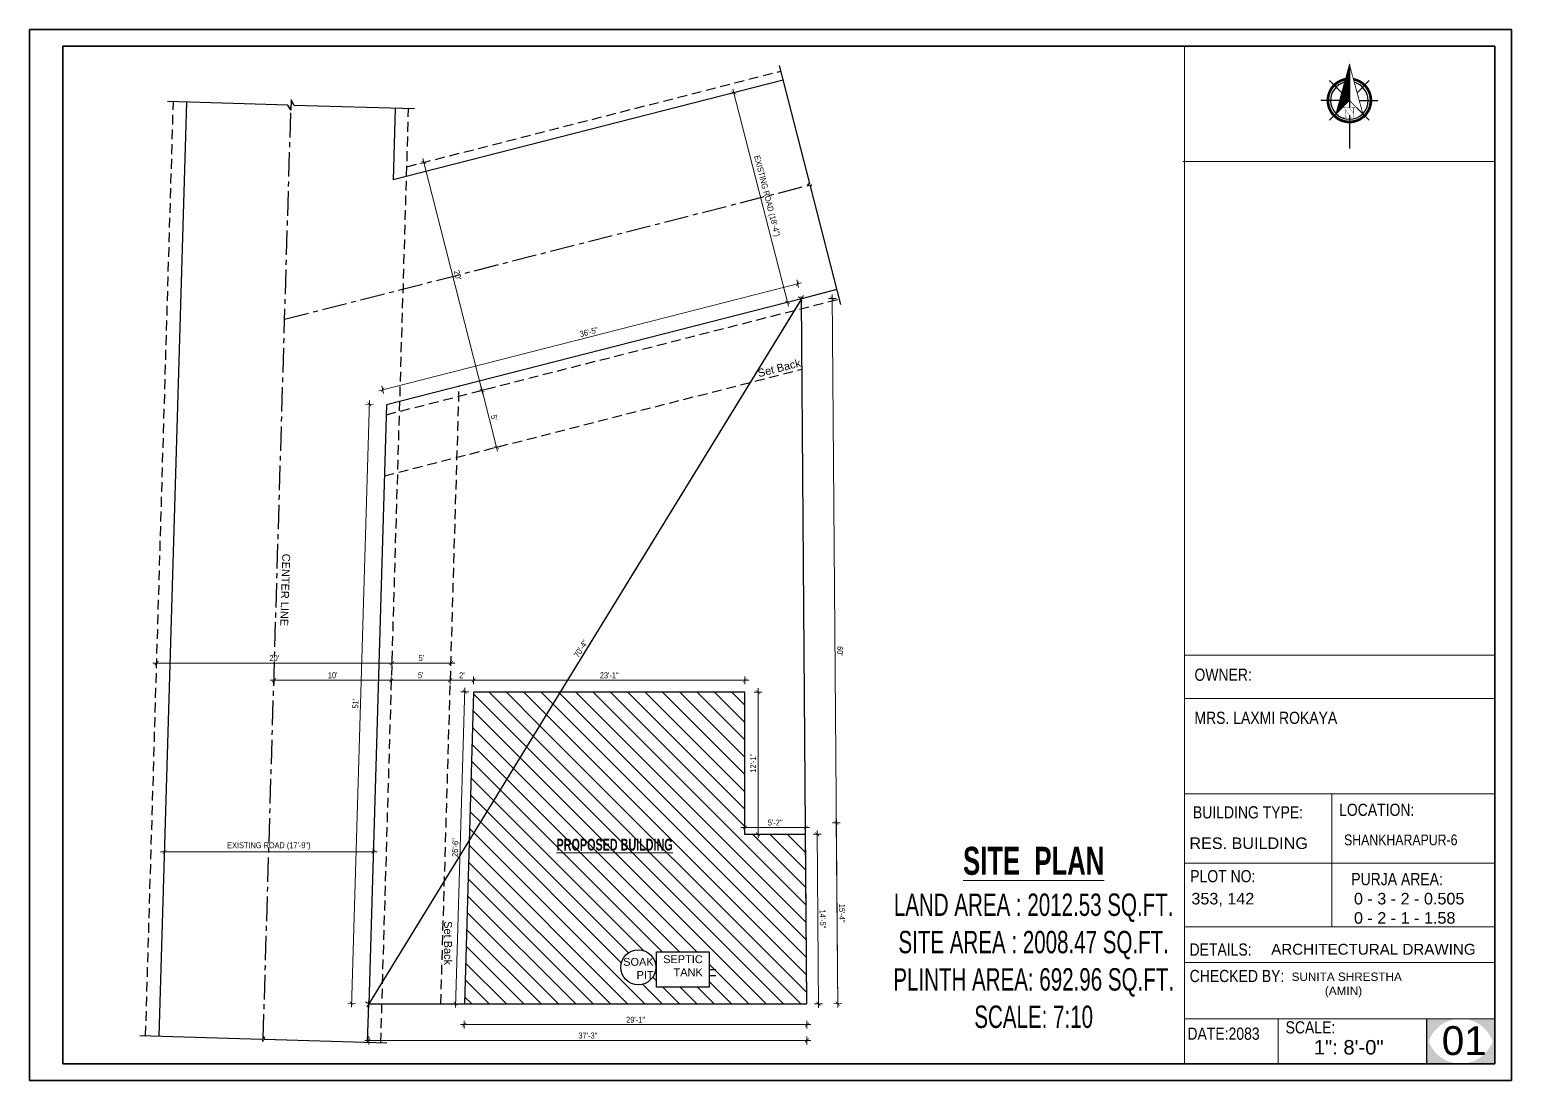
# Model space of a CAD drawing. Header units: inches. Extents: x -4962553 to -4957717, y -3263817 to -3261572.
# Drawn here: x -4958775 to -4957717, y -3263588 to -3262837 of the extents above; entities that cross this region are included whole.
import ezdxf

# ---------------------------------------------------------------- set-up
doc = ezdxf.new("R2010")
doc.units = ezdxf.units.IN
doc.header["$LTSCALE"] = 2
doc.header["$MEASUREMENT"] = 0
doc.header["$PDMODE"] = 34
doc.linetypes.add('CENTER', pattern=[2, 1.25, -0.25, 0.25, -0.25])
doc.linetypes.add('HIDDEN', pattern=[0.375, 0.25, -0.125])
doc.layers.get('0').update_dxf_attribs({"linetype": 'CONTINUOUS'})
doc.layers.get('DEFPOINTS').update_dxf_attribs({"color": 141, "linetype": 'CONTINUOUS'})
doc.layers.add('A-Hatch', color=7, linetype='CONTINUOUS')
doc.layers.add('furniture', color=31, linetype='CONTINUOUS')
for name, color, linetype, lineweight in [('DIM 1-100', 4, 'CONTINUOUS', 13), ('DIMENTION', 140, 'CONTINUOUS', 0), ('Rebars', 1, 'CONTINUOUS', 13), ('Siteplan', 7, 'CONTINUOUS', 30), ('TEXT', 181, 'CONTINUOUS', 25), ('Text-100.w', 254, 'CONTINUOUS', 9), ('TEXTLAYER', 7, 'CONTINUOUS', 18), ('Toilet', 7, 'CONTINUOUS', 25)]:
    doc.layers.add(name, color=color, linetype=linetype, lineweight=lineweight)
doc.layers.add('Normal Wall', color=7, linetype='CONTINUOUS', lineweight=35, true_color=0xffaf89)
doc.layers.add('Rear Wall', color=7, linetype='CONTINUOUS', lineweight=20, true_color=0xd4e480)
doc.styles.add('Arial', font='arial.ttf', dxfattribs={"width": 0.8, "height": 12})
doc.styles.get("Standard").update_dxf_attribs({"font": 'ARIALN.TTF'})
doc.styles.add('SwissBT', font='swiss.ttf', dxfattribs={"height": 12})
doc.dimstyles.new('1 by 96', dxfattribs={"dimtxt": 6, "dimasz": 4, "dimexe": 4, "dimexo": 4, "dimgap": 2, "dimtad": 1, "dimdec": 0, "dimzin": 0, "dimdsep": 46, "dimlunit": 4, "dimtxsty": 'Standard', "dimblk": 'ARCHTICK', "dimcen": 0, "dimdle": 4, "dimadec": 0, "dimazin": 0, "dimtfac": 1, "dimtdec": 0, "dimtix": 1, "dimtofl": 0, "dimtmove": 1, "dimatfit": 3, "dimldrblk": 'ARCHTICK', "dimfxl": 4, "dimfxlon": 1, "dimtolj": 1, "dimtzin": 0, "dimlwd": -1, "dimlwe": -1, "dimarcsym": 0})
pattern_1 = [(315, (4974962.563, 3267103.765), (8.838834765, 8.838834765), [])]

# ---------------------------------------------------------------- blocks, each defined once
blk = doc.blocks.new('*X436')
at = {"color": 0}
for p, q in [((145.96, -414.6), (147.62, -412.94)), ((146.16, -413.87), (147.62, -412.41)), ((146.36, -413.14), (147.62, -411.88)), ((146.55, -412.41), (147.62, -411.35)), ((146.75, -411.68), (147.62, -410.82)), ((146.95, -410.95), (147.62, -410.29)), ((147.15, -410.22), (147.62, -409.76)), ((147.35, -409.49), (147.62, -409.23)), ((147.55, -408.76), (147.62, -408.7)), ((143.76, -422.63), (147.62, -418.77)), ((143.96, -421.9), (147.62, -418.24)), ((144.16, -421.17), (147.62, -417.71)), ((144.36, -420.44), (147.62, -417.18)), ((144.56, -419.71), (147.62, -416.65)), ((144.76, -418.98), (147.62, -416.12)), ((144.96, -418.25), (147.62, -415.59)), ((145.16, -417.52), (147.62, -415.06)), ((145.36, -416.79), (147.62, -414.53)), ((145.56, -416.06), (147.62, -414)), ((145.76, -415.33), (147.62, -413.47)), ((142.76, -426.28), (147.62, -421.42)), ((142.96, -425.55), (147.62, -420.89)), ((143.16, -424.82), (147.62, -420.36)), ((143.36, -424.09), (147.62, -419.83)), ((143.56, -423.36), (147.62, -419.3))]:
    blk.add_line(p, q, dxfattribs=at)
blk = doc.blocks.new('NORTH_15')
for p, q in [((-2.87, 2.87), (-7.37, 7.37)), ((0, 3.66), (0, 10.62)), ((2.87, 2.87), (7.37, 7.37)), ((-13.37, 0), (2.72, 0)), ((5.49, 0), (17.83, 0)), ((-2.87, -2.87), (-7.37, -7.37)), ((0, -3.66), (0, -10.62)), ((2.87, -2.87), (7.37, -7.37))]:
    blk.add_line(p, q)
at = {"const_width": 1}
for points in [[(0, -8, 1), (0, 8, 0.359415), (-7.86, 1.52, 1)], [(-7.86, -1.52, 0.359415), (0, -8, 1)]]:
    blk.add_lwpolyline(points, format="xyb", dxfattribs=at)
for points, const_width in [([(4.96, -5.01), (-13.37, 0), (4.9, 5), (0, 0), (4.96, -5.01)], 0.3), ([(5.93, -1.55), (6, -1.55), (6.07, -1.54), (6.13, -1.53), (6.17, -1.52), (6.22, -1.51), (6.26, -1.49), (6.28, -1.47), (6.3, -1.45), (6.32, -1.42), (6.33, -1.39), (6.35, -1.34), (6.36, -1.29), (6.37, -1.23), (6.38, -1.16), (6.38, -1.08), (6.38, -1), (6.54, -1), (6.54, -2.34), (6.38, -2.34), (6.38, -2.3), (6.38, -2.23), (6.38, -2.16), (6.37, -2.09), (6.36, -2.04), (6.35, -1.99), (6.33, -1.95), (6.32, -1.91), (6.3, -1.88), (6.28, -1.86), (6.26, -1.83), (6.22, -1.81), (6.18, -1.8), (6.13, -1.78), (6.07, -1.77), (6.01, -1.76), (5.95, -1.76), (2.66, -1.76), (2.66, -2.34), (2.5, -2.34), (2.5, -0.16), (4.71, 1.44), (3.14, 1.44), (3.07, 1.44), (3, 1.43), (2.94, 1.42), (2.89, 1.41), (2.85, 1.4), (2.81, 1.38), (2.78, 1.36), (2.76, 1.34), (2.74, 1.31), (2.72, 1.27), (2.7, 1.22), (2.69, 1.17), (2.68, 1.11), (2.67, 1.04), (2.66, 0.97), (2.66, 0.89), (2.66, 0.87), (2.5, 0.87), (2.5, 2.21), (2.66, 2.21), (2.66, 2.17), (2.66, 2.09), (2.67, 2.03), (2.68, 1.97), (2.69, 1.91), (2.7, 1.86), (2.71, 1.82), (2.73, 1.78), (2.75, 1.76), (2.77, 1.74), (2.8, 1.72), (2.85, 1.7), (2.89, 1.68), (2.94, 1.67), (3, 1.66), (3.07, 1.66), (3.14, 1.66), (6.54, 1.66), (6.54, 0.75), (3.33, -1.55), (5.93, -1.55), (5.93, -1.55)], 0.1)]:
    blk.add_lwpolyline(points, dxfattribs=dict(const_width=const_width))
for start, end in [(90, 164.973), (270, 90), (195.027, 270)]:
    blk.add_arc((0, 0), 7, start, end)
at = {"rotation": 90}
blk.add_blockref('*X436', (-421.89, -147.62), dxfattribs=at)
blk = doc.blocks.new('A$C0BDB7EE9')
at = {"layer": 'Siteplan', "xscale": 2.999999999999779, "yscale": 2.999999999999779, "zscale": 2.999999999999779, "rotation": 247.8612575918487}
blk.add_blockref('NORTH_15', (20.2, 49.5), dxfattribs=at)
blk = doc.blocks.new('A$C327B4BBD')
at = {"layer": 'DIMENTION', "ltscale": 0.3, "xscale": 1.171875000000082, "yscale": 1.171875000000082, "zscale": 1.171875000000082, "rotation": 112.1387424081494}
blk.add_blockref('A$C0BDB7EE9', (16.1, 0), dxfattribs=at)
blk = doc.blocks.new('_ArchTick')
at = {"color": 0, "linetype": 'ByBlock', "const_width": 0.15}
blk.add_lwpolyline([(-0.5, -0.5), (0.5, 0.5)], dxfattribs=at)
blk = doc.blocks.new('*D1543')
at = {"layer": 'DEFPOINTS', "color": 0, "ltscale": 0.5, "transparency": 16777216}
for p in [(-4956739.3, -3262844.5), (-4957180.7, -3263564), (-4957180.7, -3263564)]:
    blk.add_point(p, dxfattribs=at)
at = {"layer": 'DIM 1-100', "color": 0, "ltscale": 0.5, "transparency": 16777216}
for p, q in [((-4956737.2, -3262841), (-4957182.8, -3263567.4)), ((-4956739.3, -3262844.5), (-4956742.7, -3262842.4)), ((-4957180.7, -3263564), (-4957184.1, -3263561.9))]:
    blk.add_line(p, q, dxfattribs=at)
at = {"layer": 'DIM 1-100', "color": 0, "ltscale": 0.5, "transparency": 16777216, "xscale": 4, "yscale": 4, "zscale": 4}
for p, rotation in [((-4956739.3, -3262844.5), 58.47003300398777), ((-4957180.7, -3263564), 238.4700330039878)]:
    blk.add_blockref('_ArchTick', p, dxfattribs=dict(at, rotation=rotation))
at = {"layer": 'DIM 1-100', "color": 0, "ltscale": 0.5, "transparency": 16777216, "insert": (-4956964.3, -3263201.6), "char_height": 6, "attachment_point": 5, "rotation": 58.47}
blk.add_mtext('\\A1;70\'-4"', dxfattribs=at)
blk = doc.blocks.new('*D1544')
at = {"layer": 'DEFPOINTS', "color": 0, "ltscale": 0.5, "transparency": 16777216}
for p in [(-4957073.7, -3263233.8), (-4957073.7, -3263245.9), (-4956797.1, -3263245.9)]:
    blk.add_point(p, dxfattribs=at)
at = {"layer": 'DIM 1-100', "color": 0, "ltscale": 0.5, "transparency": 16777216}
for p, q in [((-4956793.1, -3263233.8), (-4957077.7, -3263233.8)), ((-4957073.7, -3263237.8), (-4957073.7, -3263229.8)), ((-4956797.1, -3263237.8), (-4956797.1, -3263229.8))]:
    blk.add_line(p, q, dxfattribs=at)
at = {"layer": 'DIM 1-100', "color": 0, "ltscale": 0.5, "transparency": 16777216, "xscale": 4, "yscale": 4, "zscale": 4, "rotation": 180}
blk.add_blockref('_ArchTick', (-4957073.7, -3263233.8), dxfattribs=at)
at = {"layer": 'DIM 1-100', "color": 0, "ltscale": 0.5, "transparency": 16777216, "xscale": 4, "yscale": 4, "zscale": 4}
blk.add_blockref('_ArchTick', (-4956797.1, -3263233.8), dxfattribs=at)
at = {"layer": 'DIM 1-100', "color": 0, "ltscale": 0.5, "transparency": 16777216, "insert": (-4956935.4, -3263228.7), "char_height": 6, "attachment_point": 5}
blk.add_mtext('\\A1;23\'-1"', dxfattribs=at)
blk = doc.blocks.new('*D1545')
at = {"layer": 'DEFPOINTS', "color": 0, "ltscale": 0.5, "transparency": 16777216}
for p in [(-4957073.7, -3263245.9), (-4957092.1, -3263563.7), (-4957083.2, -3263564)]:
    blk.add_point(p, dxfattribs=at)
at = {"layer": 'DIM 1-100', "color": 0, "ltscale": 0.5, "transparency": 16777216}
for p, q in [((-4957082.6, -3263241.6), (-4957092.3, -3263567.7)), ((-4957078.7, -3263245.7), (-4957086.7, -3263245.5)), ((-4957088.1, -3263563.9), (-4957096.1, -3263563.6))]:
    blk.add_line(p, q, dxfattribs=at)
at = {"layer": 'DIM 1-100', "color": 0, "ltscale": 0.5, "transparency": 16777216, "xscale": 4, "yscale": 4, "zscale": 4}
for p, rotation in [((-4957082.7, -3263245.6), 88.29686496680357), ((-4957092.1, -3263563.7), 268.2968649668036)]:
    blk.add_blockref('_ArchTick', p, dxfattribs=dict(at, rotation=rotation))
at = {"layer": 'DIM 1-100', "color": 0, "ltscale": 0.5, "transparency": 16777216, "insert": (-4957092.5, -3263404.5), "char_height": 6, "attachment_point": 5, "rotation": 88.2969}
blk.add_mtext('\\A1;26\'-6"', dxfattribs=at)
blk = doc.blocks.new('*D1546')
at = {"layer": 'DEFPOINTS', "color": 0, "ltscale": 0.5, "transparency": 16777216}
for p in [(-4956797.1, -3263245.9), (-4956783.6, -3263245.9), (-4956797.1, -3263391)]:
    blk.add_point(p, dxfattribs=at)
at = {"layer": 'DIM 1-100', "color": 0, "ltscale": 0.5, "transparency": 16777216}
for p, q in [((-4956787.6, -3263245.9), (-4956779.6, -3263245.9)), ((-4956783.6, -3263395), (-4956783.6, -3263241.9)), ((-4956787.6, -3263391), (-4956779.6, -3263391))]:
    blk.add_line(p, q, dxfattribs=at)
at = {"layer": 'DIM 1-100', "color": 0, "ltscale": 0.5, "transparency": 16777216, "xscale": 4, "yscale": 4, "zscale": 4}
for p, rotation in [((-4956783.6, -3263245.9), 90), ((-4956783.6, -3263391), 270)]:
    blk.add_blockref('_ArchTick', p, dxfattribs=dict(at, rotation=rotation))
at = {"layer": 'DIM 1-100', "color": 0, "ltscale": 0.5, "transparency": 16777216, "insert": (-4956788.6, -3263318.4), "char_height": 6, "attachment_point": 5, "rotation": 90}
blk.add_mtext('\\A1;12\'-1"', dxfattribs=at)
blk = doc.blocks.new('*D1547')
at = {"layer": 'DEFPOINTS', "color": 0, "ltscale": 0.5, "transparency": 16777216}
for p in [(-4956797.1, -3263384), (-4956797.1, -3263391), (-4956735.1, -3263391)]:
    blk.add_point(p, dxfattribs=at)
at = {"layer": 'DIM 1-100', "color": 0, "ltscale": 0.5, "transparency": 16777216}
for p, q in [((-4956731.1, -3263384), (-4956801.1, -3263384)), ((-4956797.1, -3263387), (-4956797.1, -3263380)), ((-4956735.1, -3263387), (-4956735.1, -3263380))]:
    blk.add_line(p, q, dxfattribs=at)
at = {"layer": 'DIM 1-100', "color": 0, "ltscale": 0.5, "transparency": 16777216, "xscale": 4, "yscale": 4, "zscale": 4}
for p, rotation in [((-4956797.1, -3263384), 180.000342055411), ((-4956735.1, -3263384), 0.0003420554109556661)]:
    blk.add_blockref('_ArchTick', p, dxfattribs=dict(at, rotation=rotation))
at = {"layer": 'DIM 1-100', "color": 0, "ltscale": 0.5, "transparency": 16777216, "insert": (-4956766.1, -3263379), "char_height": 6, "attachment_point": 5, "rotation": 0.0003}
blk.add_mtext('\\A1;5\'-2"', dxfattribs=at)
blk = doc.blocks.new('*D1548')
at = {"layer": 'DEFPOINTS', "color": 0, "ltscale": 0.5, "transparency": 16777216}
for p in [(-4956735.1, -3263391), (-4956723.3, -3263390.9), (-4956733.7, -3263564)]:
    blk.add_point(p, dxfattribs=at)
at = {"layer": 'DIM 1-100', "color": 0, "ltscale": 0.5, "transparency": 16777216}
for p, q in [((-4956727.3, -3263390.9), (-4956719.3, -3263390.9)), ((-4956722, -3263567.9), (-4956723.3, -3263386.9)), ((-4956726, -3263563.9), (-4956718, -3263563.9))]:
    blk.add_line(p, q, dxfattribs=at)
at = {"layer": 'DIM 1-100', "color": 0, "ltscale": 0.5, "transparency": 16777216, "xscale": 4, "yscale": 4, "zscale": 4}
for p, rotation in [((-4956723.3, -3263390.9), 90.44103127901413), ((-4956722, -3263563.9), 270.4410312790141)]:
    blk.add_blockref('_ArchTick', p, dxfattribs=dict(at, rotation=rotation))
at = {"layer": 'DIM 1-100', "color": 0, "ltscale": 0.5, "transparency": 16777216, "insert": (-4956717.6, -3263477.4), "char_height": 6, "attachment_point": 5, "rotation": 270.441}
blk.add_mtext('\\A1;14\'-5"', dxfattribs=at)
blk = doc.blocks.new('*D1549')
at = {"layer": 'DEFPOINTS', "color": 0, "ltscale": 0.5, "transparency": 16777216}
for p in [(-4957083.2, -3263564), (-4956733.7, -3263564), (-4956733.7, -3263585.2)]:
    blk.add_point(p, dxfattribs=at)
at = {"layer": 'DIM 1-100', "color": 0, "ltscale": 0.5, "transparency": 16777216}
for p, q in [((-4957083.2, -3263581.2), (-4957083.2, -3263589.2)), ((-4956733.7, -3263581.2), (-4956733.7, -3263589.2)), ((-4957087.2, -3263585.2), (-4956729.7, -3263585.2))]:
    blk.add_line(p, q, dxfattribs=at)
at = {"layer": 'DIM 1-100', "color": 0, "ltscale": 0.5, "transparency": 16777216, "xscale": 4, "yscale": 4, "zscale": 4, "rotation": 180}
blk.add_blockref('_ArchTick', (-4957083.2, -3263585.2), dxfattribs=at)
at = {"layer": 'DIM 1-100', "color": 0, "ltscale": 0.5, "transparency": 16777216, "xscale": 4, "yscale": 4, "zscale": 4}
blk.add_blockref('_ArchTick', (-4956733.7, -3263585.2), dxfattribs=at)
at = {"layer": 'DIM 1-100', "color": 0, "ltscale": 0.5, "transparency": 16777216, "insert": (-4956908.5, -3263580.2), "char_height": 6, "attachment_point": 5}
blk.add_mtext('\\A1;29\'-1"', dxfattribs=at)
blk = doc.blocks.new('*D1550')
at = {"layer": 'DEFPOINTS', "color": 0, "ltscale": 0.5, "transparency": 16777216}
for p in [(-4957162.5, -3262952.7), (-4957198.2, -3263563.5), (-4957180.7, -3263564)]:
    blk.add_point(p, dxfattribs=at)
at = {"layer": 'DIM 1-100', "color": 0, "ltscale": 0.5, "transparency": 16777216}
for p, q in [((-4957180, -3262948.2), (-4957198.4, -3263567.5)), ((-4957176.1, -3262952.3), (-4957184.1, -3262952)), ((-4957194.2, -3263563.6), (-4957202.2, -3263563.4))]:
    blk.add_line(p, q, dxfattribs=at)
at = {"layer": 'DIM 1-100', "color": 0, "ltscale": 0.5, "transparency": 16777216, "xscale": 4, "yscale": 4, "zscale": 4}
for p, rotation in [((-4957180.1, -3262952.2), 88.29686496683945), ((-4957198.2, -3263563.5), 268.2968649668395)]:
    blk.add_blockref('_ArchTick', p, dxfattribs=dict(at, rotation=rotation))
at = {"layer": 'DIM 1-100', "color": 0, "ltscale": 0.5, "transparency": 16777216, "insert": (-4957194.2, -3263257.7), "char_height": 6, "attachment_point": 5, "rotation": 88.2969}
blk.add_mtext("\\A1;51'", dxfattribs=at)
blk = doc.blocks.new('*D1551')
at = {"layer": 'DEFPOINTS', "color": 0, "ltscale": 0.5, "transparency": 16777216}
for p in [(-4957180.7, -3263564), (-4956733.7, -3263564), (-4956733.7, -3263601.3)]:
    blk.add_point(p, dxfattribs=at)
at = {"layer": 'DIM 1-100', "color": 0, "ltscale": 0.5, "transparency": 16777216}
for p, q in [((-4957184.7, -3263601.3), (-4956729.7, -3263601.3)), ((-4957180.7, -3263597.3), (-4957180.7, -3263605.3)), ((-4956733.7, -3263597.3), (-4956733.7, -3263605.3))]:
    blk.add_line(p, q, dxfattribs=at)
at = {"layer": 'DIM 1-100', "color": 0, "ltscale": 0.5, "transparency": 16777216, "xscale": 4, "yscale": 4, "zscale": 4, "rotation": 180}
blk.add_blockref('_ArchTick', (-4957180.7, -3263601.3), dxfattribs=at)
at = {"layer": 'DIM 1-100', "color": 0, "ltscale": 0.5, "transparency": 16777216, "xscale": 4, "yscale": 4, "zscale": 4}
blk.add_blockref('_ArchTick', (-4956733.7, -3263601.3), dxfattribs=at)
at = {"layer": 'DIM 1-100', "color": 0, "ltscale": 0.5, "transparency": 16777216, "insert": (-4956957.2, -3263596.3), "char_height": 6, "attachment_point": 5}
blk.add_mtext('\\A1;37\'-3"', dxfattribs=at)
blk = doc.blocks.new('*D1552')
at = {"layer": 'DEFPOINTS', "color": 0, "ltscale": 0.5, "transparency": 16777216}
for p in [(-4956739.3, -3262844.5), (-4956707.8, -3262844.2), (-4956733.7, -3263564)]:
    blk.add_point(p, dxfattribs=at)
at = {"layer": 'DIM 1-100', "color": 0, "ltscale": 0.5, "transparency": 16777216}
for p, q in [((-4956702.3, -3263567.8), (-4956707.9, -3262840.2)), ((-4956711.8, -3262844.2), (-4956703.8, -3262844.2)), ((-4956706.3, -3263563.8), (-4956698.3, -3263563.7))]:
    blk.add_line(p, q, dxfattribs=at)
at = {"layer": 'DIM 1-100', "color": 0, "ltscale": 0.5, "transparency": 16777216, "xscale": 4, "yscale": 4, "zscale": 4}
for p, rotation in [((-4956707.8, -3262844.2), 90.44103127908309), ((-4956702.3, -3263563.8), 270.4410312790831)]:
    blk.add_blockref('_ArchTick', p, dxfattribs=dict(at, rotation=rotation))
at = {"layer": 'DIM 1-100', "color": 0, "ltscale": 0.5, "transparency": 16777216, "insert": (-4956700, -3263203.9), "char_height": 6, "attachment_point": 5, "rotation": 270.441}
blk.add_mtext("\\A1;60'", dxfattribs=at)
blk = doc.blocks.new('*D1553')
at = {"layer": 'DEFPOINTS', "color": 0, "ltscale": 0.5, "transparency": 16777216}
for p in [(-4956739.3, -3262844.5), (-4957166.5, -3262937.4), (-4957162.5, -3262952.7)]:
    blk.add_point(p, dxfattribs=at)
at = {"layer": 'DIM 1-100', "color": 0, "ltscale": 0.5, "transparency": 16777216}
for p, q in [((-4956742.2, -3262833.1), (-4956744.2, -3262825.3)), ((-4956739.3, -3262828.2), (-4957170.3, -3262938.4)), ((-4957165.5, -3262941.3), (-4957167.4, -3262933.5))]:
    blk.add_line(p, q, dxfattribs=at)
at = {"layer": 'DIM 1-100', "color": 0, "ltscale": 0.5, "transparency": 16777216, "xscale": 4, "yscale": 4, "zscale": 4}
for p, rotation in [((-4956743.2, -3262829.2), 14.34184322716212), ((-4957166.5, -3262937.4), 194.3418432271622)]:
    blk.add_blockref('_ArchTick', p, dxfattribs=dict(at, rotation=rotation))
at = {"layer": 'DIM 1-100', "color": 0, "ltscale": 0.5, "transparency": 16777216, "insert": (-4956956.1, -3262878.4), "char_height": 6, "attachment_point": 5, "rotation": 14.3418}
blk.add_mtext('\\A1;36\'-5"', dxfattribs=at)
blk = doc.blocks.new('*D1554')
at = {"layer": 'DEFPOINTS', "color": 0, "ltscale": 0.5, "transparency": 16777216}
for p in [(-4957097.7, -3263233.8), (-4957097.7, -3263245.2), (-4957073.7, -3263245.9)]:
    blk.add_point(p, dxfattribs=at)
at = {"layer": 'DIM 1-100', "color": 0, "ltscale": 0.5, "transparency": 16777216}
for p, q in [((-4957069.7, -3263233.8), (-4957101.7, -3263233.8)), ((-4957097.7, -3263237.8), (-4957097.7, -3263229.8)), ((-4957073.7, -3263237.8), (-4957073.7, -3263229.8))]:
    blk.add_line(p, q, dxfattribs=at)
at = {"layer": 'DIM 1-100', "color": 0, "ltscale": 0.5, "transparency": 16777216, "xscale": 4, "yscale": 4, "zscale": 4, "rotation": 180}
blk.add_blockref('_ArchTick', (-4957097.7, -3263233.8), dxfattribs=at)
at = {"layer": 'DIM 1-100', "color": 0, "ltscale": 0.5, "transparency": 16777216, "xscale": 4, "yscale": 4, "zscale": 4}
blk.add_blockref('_ArchTick', (-4957073.7, -3263233.8), dxfattribs=at)
at = {"layer": 'DIM 1-100', "color": 0, "ltscale": 0.5, "transparency": 16777216, "insert": (-4957085.7, -3263228.8), "char_height": 6, "attachment_point": 5}
blk.add_mtext("\\A1;2'", dxfattribs=at)
blk = doc.blocks.new('*D1555')
at = {"layer": 'DEFPOINTS', "color": 0, "ltscale": 0.5, "transparency": 16777216}
for p in [(-4957277.3, -3263230.3), (-4957277.3, -3263233.8), (-4957157.7, -3263243.4)]:
    blk.add_point(p, dxfattribs=at)
at = {"layer": 'DIM 1-100', "color": 0, "ltscale": 0.5, "transparency": 16777216}
for p, q in [((-4957153.7, -3263233.8), (-4957281.3, -3263233.8)), ((-4957277.3, -3263233.8), (-4957277.3, -3263237.8)), ((-4957157.7, -3263237.8), (-4957157.7, -3263229.8))]:
    blk.add_line(p, q, dxfattribs=at)
at = {"layer": 'DIM 1-100', "color": 0, "ltscale": 0.5, "transparency": 16777216, "xscale": 4, "yscale": 4, "zscale": 4, "rotation": 180}
blk.add_blockref('_ArchTick', (-4957277.3, -3263233.8), dxfattribs=at)
at = {"layer": 'DIM 1-100', "color": 0, "ltscale": 0.5, "transparency": 16777216, "xscale": 4, "yscale": 4, "zscale": 4}
blk.add_blockref('_ArchTick', (-4957157.7, -3263233.8), dxfattribs=at)
at = {"layer": 'DIM 1-100', "color": 0, "ltscale": 0.5, "transparency": 16777216, "insert": (-4957217.5, -3263228.7), "char_height": 6, "attachment_point": 5}
blk.add_mtext("\\A1;10'", dxfattribs=at)
blk = doc.blocks.new('*D1556')
at = {"layer": 'DEFPOINTS', "color": 0, "ltscale": 0.5, "transparency": 16777216}
for p in [(-4957097.7, -3263233.8), (-4957157.7, -3263243.4), (-4957097.7, -3263245.2)]:
    blk.add_point(p, dxfattribs=at)
at = {"layer": 'DIM 1-100', "color": 0, "ltscale": 0.5, "transparency": 16777216}
for p, q in [((-4957161.7, -3263233.8), (-4957093.7, -3263233.8)), ((-4957157.7, -3263237.8), (-4957157.7, -3263229.8)), ((-4957097.7, -3263237.8), (-4957097.7, -3263229.8))]:
    blk.add_line(p, q, dxfattribs=at)
at = {"layer": 'DIM 1-100', "color": 0, "ltscale": 0.5, "transparency": 16777216, "xscale": 4, "yscale": 4, "zscale": 4, "rotation": 180}
blk.add_blockref('_ArchTick', (-4957157.7, -3263233.8), dxfattribs=at)
at = {"layer": 'DIM 1-100', "color": 0, "ltscale": 0.5, "transparency": 16777216, "xscale": 4, "yscale": 4, "zscale": 4}
blk.add_blockref('_ArchTick', (-4957097.7, -3263233.8), dxfattribs=at)
at = {"layer": 'DIM 1-100', "color": 0, "ltscale": 0.5, "transparency": 16777216, "insert": (-4957127.7, -3263228.7), "char_height": 6, "attachment_point": 5}
blk.add_mtext("\\A1;5'", dxfattribs=at)
blk = doc.blocks.new('*D1557')
at = {"layer": 'DEFPOINTS', "color": 0, "ltscale": 0.5, "transparency": 16777216}
for p in [(-4957157.1, -3263216.2), (-4957397.1, -3263219.3), (-4957157.1, -3263223.9)]:
    blk.add_point(p, dxfattribs=at)
at = {"layer": 'DIM 1-100', "color": 0, "ltscale": 0.5, "transparency": 16777216}
for p, q in [((-4957401.1, -3263216.2), (-4957153.1, -3263216.2)), ((-4957397.1, -3263216.2), (-4957397.1, -3263212.2)), ((-4957157.1, -3263219.9), (-4957157.1, -3263212.2))]:
    blk.add_line(p, q, dxfattribs=at)
at = {"layer": 'DIM 1-100', "color": 0, "ltscale": 0.5, "transparency": 16777216, "xscale": 4, "yscale": 4, "zscale": 4, "rotation": 180}
blk.add_blockref('_ArchTick', (-4957397.1, -3263216.2), dxfattribs=at)
at = {"layer": 'DIM 1-100', "color": 0, "ltscale": 0.5, "transparency": 16777216, "xscale": 4, "yscale": 4, "zscale": 4}
blk.add_blockref('_ArchTick', (-4957157.1, -3263216.2), dxfattribs=at)
at = {"layer": 'DIM 1-100', "color": 0, "ltscale": 0.5, "transparency": 16777216, "insert": (-4957277.1, -3263211.1), "char_height": 6, "attachment_point": 5}
blk.add_mtext("\\A1;20'", dxfattribs=at)
blk = doc.blocks.new('*D1558')
at = {"layer": 'DEFPOINTS', "color": 0, "ltscale": 0.5, "transparency": 16777216}
for p in [(-4957096.9, -3263216.2), (-4957157.1, -3263223.9), (-4957096.9, -3263219.1)]:
    blk.add_point(p, dxfattribs=at)
at = {"layer": 'DIM 1-100', "color": 0, "ltscale": 0.5, "transparency": 16777216}
for p, q in [((-4957161.1, -3263216.2), (-4957092.9, -3263216.2)), ((-4957157.1, -3263219.9), (-4957157.1, -3263212.2)), ((-4957096.9, -3263216.2), (-4957096.9, -3263212.2))]:
    blk.add_line(p, q, dxfattribs=at)
at = {"layer": 'DIM 1-100', "color": 0, "ltscale": 0.5, "transparency": 16777216, "xscale": 4, "yscale": 4, "zscale": 4, "rotation": 180}
blk.add_blockref('_ArchTick', (-4957157.1, -3263216.2), dxfattribs=at)
at = {"layer": 'DIM 1-100', "color": 0, "ltscale": 0.5, "transparency": 16777216, "xscale": 4, "yscale": 4, "zscale": 4}
blk.add_blockref('_ArchTick', (-4957096.9, -3263216.2), dxfattribs=at)
at = {"layer": 'DIM 1-100', "color": 0, "ltscale": 0.5, "transparency": 16777216, "insert": (-4957127, -3263211.1), "char_height": 6, "attachment_point": 5}
blk.add_mtext("\\A1;5'", dxfattribs=at)
blk = doc.blocks.new('*D1559')
at = {"layer": 'DEFPOINTS', "color": 0, "ltscale": 0.5, "transparency": 16777216}
for p in [(-4957086, -3262943.2), (-4957071.2, -3263001.3), (-4957050.3, -3262996)]:
    blk.add_point(p, dxfattribs=at)
at = {"layer": 'DIM 1-100', "color": 0, "ltscale": 0.5, "transparency": 16777216}
for p, q in [((-4957069.1, -3262938.8), (-4957061.3, -3262936.9)), ((-4957066.2, -3262934), (-4957049.3, -3262999.9)), ((-4957054.2, -3262997), (-4957046.5, -3262995))]:
    blk.add_line(p, q, dxfattribs=at)
at = {"layer": 'DIM 1-100', "color": 0, "ltscale": 0.5, "transparency": 16777216, "xscale": 4, "yscale": 4, "zscale": 4}
for p, rotation in [((-4957065.2, -3262937.8), 104.3418432280204), ((-4957050.3, -3262996), 284.3418432280204)]:
    blk.add_blockref('_ArchTick', p, dxfattribs=dict(at, rotation=rotation))
at = {"layer": 'DIM 1-100', "color": 0, "ltscale": 0.5, "transparency": 16777216, "insert": (-4957052.9, -3262965.7), "char_height": 6, "attachment_point": 5, "rotation": 284.3418}
blk.add_mtext("\\A1;5'", dxfattribs=at)
blk = doc.blocks.new('*D1560')
at = {"layer": 'DEFPOINTS', "color": 0, "ltscale": 0.5, "transparency": 16777216}
for p in [(-4957141.8, -3262709.7), (-4957124.6, -3262705.3), (-4957071, -3262939.3)]:
    blk.add_point(p, dxfattribs=at)
at = {"layer": 'DIM 1-100', "color": 0, "ltscale": 0.5, "transparency": 16777216}
for p, q in [((-4957128.5, -3262706.3), (-4957120.8, -3262704.3)), ((-4957064.2, -3262941.7), (-4957125.6, -3262701.5)), ((-4957067.1, -3262938.3), (-4957061.3, -3262936.9))]:
    blk.add_line(p, q, dxfattribs=at)
at = {"layer": 'DIM 1-100', "color": 0, "ltscale": 0.5, "transparency": 16777216, "xscale": 4, "yscale": 4, "zscale": 4}
for p, rotation in [((-4957124.6, -3262705.3), 104.3418432279785), ((-4957065.2, -3262937.8), 284.3418432279785)]:
    blk.add_blockref('_ArchTick', p, dxfattribs=dict(at, rotation=rotation))
at = {"layer": 'DIM 1-100', "color": 0, "ltscale": 0.5, "transparency": 16777216, "insert": (-4957090, -3262820.3), "char_height": 6, "attachment_point": 5, "rotation": 284.3418}
blk.add_mtext("\\A1;20'", dxfattribs=at)
blk = doc.blocks.new('*D1542')
at = {"layer": 'DEFPOINTS', "color": 0, "ltscale": 0.5, "transparency": 16777216}
for p in [(-4957389, -3263403.1), (-4957176.1, -3263408.9), (-4957176.1, -3263409.4)]:
    blk.add_point(p, dxfattribs=at)
at = {"layer": 'DIM 1-100', "color": 0, "ltscale": 0.5, "transparency": 16777216}
for p, q in [((-4957393, -3263408.9), (-4957172.1, -3263408.9)), ((-4957389, -3263407.1), (-4957389, -3263412.9)), ((-4957176.1, -3263408.9), (-4957176.1, -3263404.9))]:
    blk.add_line(p, q, dxfattribs=at)
at = {"layer": 'DIM 1-100', "color": 0, "ltscale": 0.5, "transparency": 16777216, "xscale": 4, "yscale": 4, "zscale": 4, "rotation": 180}
blk.add_blockref('_ArchTick', (-4957389, -3263408.9), dxfattribs=at)
at = {"layer": 'DIM 1-100', "color": 0, "ltscale": 0.5, "transparency": 16777216, "xscale": 4, "yscale": 4, "zscale": 4}
blk.add_blockref('_ArchTick', (-4957176.1, -3263408.9), dxfattribs=at)
at = {"layer": 'DIM 1-100', "color": 0, "ltscale": 0.5, "transparency": 16777216, "insert": (-4957282.6, -3263403), "char_height": 6, "attachment_point": 5}
blk.add_mtext('\\A1;EXISTING ROAD (17\'-9")', dxfattribs=at)
blk = doc.blocks.new('*D1541')
at = {"layer": 'DEFPOINTS', "color": 0, "ltscale": 0.5, "transparency": 16777216}
for p in [(-4956956.8, -3262672.5), (-4956753.6, -3262848.1), (-4956902.2, -3262886.1)]:
    blk.add_point(p, dxfattribs=at)
at = {"layer": 'DIM 1-100', "color": 0, "ltscale": 0.5, "transparency": 16777216}
for p, q in [((-4956812.1, -3262635.5), (-4956804.3, -3262633.5)), ((-4956809.2, -3262630.6), (-4956752.6, -3262852)), ((-4956757.4, -3262849.1), (-4956749.7, -3262847.1))]:
    blk.add_line(p, q, dxfattribs=at)
at = {"layer": 'DIM 1-100', "color": 0, "ltscale": 0.5, "transparency": 16777216, "xscale": 4, "yscale": 4, "zscale": 4}
for p, rotation in [((-4956808.2, -3262634.5), 104.3418432270881), ((-4956753.6, -3262848.1), 284.3418432270881)]:
    blk.add_blockref('_ArchTick', p, dxfattribs=dict(at, rotation=rotation))
at = {"layer": 'DIM 1-100', "color": 0, "ltscale": 0.5, "transparency": 16777216, "insert": (-4956775.1, -3262739.8), "char_height": 6, "attachment_point": 5, "rotation": 284.3418}
blk.add_mtext('\\A1;EXISTING ROAD (18\'-4")', dxfattribs=at)
blk = doc.blocks.new('*D1540')
at = {"layer": 'DEFPOINTS', "color": 0, "ltscale": 0.5, "transparency": 16777216}
for p in [(-4956797.1, -3263380), (-4956703.7, -3263379.3), (-4956733.7, -3263564)]:
    blk.add_point(p, dxfattribs=at)
at = {"layer": 'DIM 1-100', "color": 0, "ltscale": 0.5, "transparency": 16777216}
for p, q in [((-4956707.7, -3263379.4), (-4956699.7, -3263379.3)), ((-4956702.3, -3263567.8), (-4956703.8, -3263375.3)), ((-4956706.3, -3263563.8), (-4956698.3, -3263563.7))]:
    blk.add_line(p, q, dxfattribs=at)
at = {"layer": 'DIM 1-100', "color": 0, "ltscale": 0.5, "transparency": 16777216, "xscale": 4, "yscale": 4, "zscale": 4}
for p, rotation in [((-4956703.7, -3263379.3), 90.44103127909374), ((-4956702.3, -3263563.8), 270.4410312790937)]:
    blk.add_blockref('_ArchTick', p, dxfattribs=dict(at, rotation=rotation))
at = {"layer": 'DIM 1-100', "color": 0, "ltscale": 0.5, "transparency": 16777216, "insert": (-4956697.9, -3263471.5), "char_height": 6, "attachment_point": 5, "rotation": 270.441}
blk.add_mtext('\\A1;15\'-4"', dxfattribs=at)
blk = doc.blocks.new('A$Cb79ef049')
at = {"layer": 'A-Hatch'}
h = blk.add_hatch(dxfattribs=at)
h.set_pattern_fill('ANSI31', color=256, scale=100, angle=-90)
h.set_pattern_definition(pattern_1)
h.paths.add_polyline_path([(617.2, 359.4), (428.7, 359.4), (336.1, 208.4), (331.1, 41.3), (680.6, 41.3), (679.2, 214.3), (617.2, 214.3)])
h.paths.add_polyline_path([(580.8, 94.4), (580.8, 58.4), (527.2, 58.4), (526.4, 78.7, -1), (490.6, 78.7, -1), (526.4, 78.7), (527.2, 94.4)], flags=16)
h.paths.add_polyline_path([(491.2, 62.4), (526.5, 62.4), (526.5, 92.2), (491.2, 92.2)], flags=24)
h.paths.add_polyline_path([(532.4, 65), (576.8, 65), (576.8, 94.9), (532.4, 94.9)], flags=8)
h.paths.add_polyline_path([(422.1, 191.1), (546.6, 191.1), (546.6, 216.3), (422.1, 216.3)], flags=24)
h = blk.add_hatch(dxfattribs=at)
h.set_pattern_fill('ANSI31', color=256, scale=100, angle=-90)
h.set_pattern_definition(pattern_1)
h.paths.add_polyline_path([(428.7, 359.4), (340.6, 359.4), (336.1, 208.4)], flags=17)
h.paths.add_polyline_path([(422.1, 191.1), (546.6, 191.1), (546.6, 216.3), (422.1, 216.3)], flags=24)
at = {"ltscale": 0.5}
for p, q in [((656.3, 983.7), (258.6, 882)), ((47.8, 961.4), (19.5, 8.5)), ((260.7, 955), (258.6, 882)), ((675, 760.9), (233.6, 41.3)), ((711, 770.1), (675, 760.9)), ((232.4, 2.1), (233.6, 41.3))]:
    blk.add_line(p, q, dxfattribs=at)
at = {"linetype": 'Continuous', "ltscale": 0.5}
for points in [[(652.4, 998.9), (683.3, 878.3), (681.3, 876.9), (685.7, 876.8), (684, 875.6), (714.9, 754.8)], [(280.2, 954.5), (157.5, 958.1), (154.4, 963.9), (154.1, 953.1), (151, 958.3), (28.3, 962)], [(0, 9.1), (124.6, 5.3), (125.8, 2.8), (126.1, 8.3), (127.1, 5.3), (251.9, 1.6)]]:
    blk.add_lwpolyline(points, dxfattribs=at)
at = {"ltscale": 0.5}
for points in [[(680.6, 41.3), (675, 760.9), (251.7, 652.6), (233.6, 41.3)], [(617.2, 359.4), (340.6, 359.4), (331.1, 41.3), (680.6, 41.3), (679.2, 214.3), (617.2, 214.3)]]:
    blk.add_lwpolyline(points, close=True, dxfattribs=at)
at = {"layer": 'furniture', "ltscale": 7}
for p, q in [((580.8, 76.4), (587.5, 76.4)), ((580.8, 70.4), (587.5, 70.4))]:
    blk.add_line(p, q, dxfattribs=at)
blk.add_lwpolyline([(527.2, 58.4), (527.2, 94.4), (580.8, 94.4), (580.8, 58.4)], close=True, dxfattribs=at)
blk.add_circle((508.5, 78.7), 17.9, dxfattribs=at)
at = {"layer": 'Toilet', "linetype": 'HIDDEN', "ltscale": 20}
for p, q in [((272.5, 895.6), (653.9, 993.1)), ((6, 8.9), (34.3, 961.8)), ((245.9, 1.7), (274.2, 954.6)), ((251.4, 642.5), (713.4, 760.6)), ((249.6, 580.1), (675.6, 689)), ((307.1, 41.3), (325.8, 671.6))]:
    blk.add_line(p, q, dxfattribs=at)
at = {"layer": 'Toilet', "linetype": 'CENTER', "ltscale": 10}
for p, q in [((126, 5.9), (154.3, 958.2)), ((147.8, 739.9), (683.6, 876.9))]:
    blk.add_line(p, q, dxfattribs=at)
at = {"layer": 'Text-100.w', "insert": (484.4, 209.8), "char_height": 12, "width": 569.102, "attachment_point": 2, "style": 'Arial'}
blk.add_mtext('\\A1;{\\fArial Narrow|b1|i0|c0|p34;\\LPROPOSED BUILDING}', dxfattribs=at)
at = {"layer": 'TEXTLAYER', "ltscale": 5, "char_height": 8, "width": 90.522, "attachment_point": 1}
for s, insert, rotation in [('{\\fArial|b0|i0|c0|p34;Set Back}', (629.6, 688.5), 14.3418), ('{\\fArial|b0|i0|c0|p34;CENTER LINE}', (153.5, 500.5), 268.2969), ('{\\fArial|b0|i0|c0|p34;Set Back}', (318.5, 125.7), 270)]:
    blk.add_mtext(s, dxfattribs=dict(at, insert=insert, rotation=rotation))
at = {"layer": 'TEXTLAYER', "ltscale": 5, "char_height": 8, "width": 90.522, "attachment_point": 3}
for s, insert in [('{\\fArial|b0|i0|c0|p34;SEPTIC \\PTANK}', (574.3, 90.9)), ('{\\fArial|b0|i0|c0|p34;SOAK \\P  PIT}', (524.2, 88.2))]:
    blk.add_mtext(s, dxfattribs=dict(at, insert=insert))
at = {"layer": 'DIM 1-100', "ltscale": 0.5}
dim = blk.add_aligned_dim(p1=(457.4, 932.8), p2=(512.1, 719.2), distance=153.4, text='EXISTING ROAD (18\'-4")', dimstyle='1 by 96', dxfattribs=at)
dim.commit()
dim.dimension.update_dxf_attribs({"geometry": '*D1541', "text_midpoint": (639.2, 865.5), "insert": (4957414.3, 3263605.3)})
for base, p1, p2, angle, picture, middle in [((289.6, 900), (343.3, 666), (272.5, 895.6), 104.3418, '*D1560', (324.3, 785)), ((630.7, 359.4), (617.2, 214.3), (617.2, 359.4), 90, '*D1546', (625.6, 286.9)), ((710.6, 226), (680.6, 41.3), (617.2, 225.3), 270.441, '*D1540', (716.3, 133.8))]:
    dim = blk.add_linear_dim(base=base, p1=p1, p2=p2, angle=angle, dimstyle='1 by 96', dxfattribs=at)
    dim.commit()
    dim.dimension.update_dxf_attribs({"geometry": picture, "text_midpoint": middle, "insert": (4957414.3, 3263605.3)})
for p1, p2, distance, picture, middle in [((675, 760.9), (251.7, 652.6), -15.8, '*D1553', (458.2, 726.9)), ((675, 760.9), (233.6, 41.3), 0, '*D1543', (450, 403.7)), ((680.6, 41.3), (675, 760.9), -31.4, '*D1552', (714.3, 401.4)), ((328.3, 662.1), (343.1, 604), 21.5, '*D1559', (361.4, 639.7)), ((251.7, 652.6), (233.6, 41.3), -17.5, '*D1550', (220.1, 347.6)), ((340.6, 359.4), (331.1, 41.3), -9, '*D1545', (321.8, 200.8)), ((679.2, 214.3), (617.2, 214.3), -7, '*D1547', (648.2, 226.3)), ((680.6, 41.3), (679.2, 214.3), -11.7, '*D1548', (696.7, 127.9))]:
    dim = blk.add_aligned_dim(p1=p1, p2=p2, distance=distance, dimstyle='1 by 96', dxfattribs=at)
    dim.commit()
    dim.dimension.update_dxf_attribs({"geometry": picture, "text_midpoint": middle, "insert": (4957414.3, 3263605.3)})
for base, p1, p2, picture, middle, set_off in [((257.2, 389.1), (17.2, 386), (257.2, 381.4), '*D1557', (137.2, 394.2), (4957414.3, 3263605.3)), ((317.3, 389.1), (257.2, 381.4), (317.3, 386.2), '*D1558', (287.3, 394.2), (4957414.3, 3263605.3)), ((136.9, 371.6), (256.6, 361.9), (136.9, 375.1), '*D1555', (196.8, 376.6), (4957414.3, 3263605.3)), ((316.6, 371.6), (256.6, 361.9), (316.6, 360.2), '*D1556', (286.6, 376.6), (4957414.3, 3263605.3)), ((316.6, 371.6), (340.6, 359.4), (316.6, 360.2), '*D1554', (328.6, 376.6), (4957414.3, 3263605.3)), ((340.6, 371.6), (617.2, 359.4), (340.6, 359.4), '*D1544', (478.9, 376.6), (4957414.3, 3263605.3)), ((680.6, 4), (233.6, 41.3), (680.6, 41.3), '*D1551', (457.1, 9.1), (4957414.3, 3263605.3)), ((680.5618, 20.0862), (331.1049, 41.3107), (680.5618, 41.3107), '*D1549', (505.8334, 25.1497), (4957414.2859, 3263605.3179))]:
    dim = blk.add_linear_dim(base=base, p1=p1, p2=p2, dimstyle='1 by 96', dxfattribs=at)
    dim.commit()
    dim.dimension.update_dxf_attribs({"geometry": picture, "text_midpoint": middle, "insert": set_off})
dim = blk.add_linear_dim(base=(238.2, 196.4), p1=(25.3, 202.2), p2=(238.2, 195.9), text='EXISTING ROAD (17\'-9")', dimstyle='1 by 96', dxfattribs=at)
dim.commit()
dim.dimension.update_dxf_attribs({"geometry": '*D1542', "text_midpoint": (131.7, 202.3), "insert": (4957414.3, 3263605.3)})

msp = doc.modelspace()

# ---------------------------------------------------------------- hatches: boundary and pattern name
msp.add_hatch(color=0).paths.add_polyline_path([(-4957728.6, -3263543.9), (-4957752.9, -3263543.9, -0.414214), (-4957728.6, -3263568.2)])
at = {"layer": 'TEXT'}
for points in [[(-4957752.9, -3263543.9), (-4957777.2, -3263543.9), (-4957777.2, -3263568.2, -0.414214)], [(-4957752.9, -3263543.9), (-4957777.2, -3263543.9), (-4957777.2, -3263568.2, -0.414214)], [(-4957777.2, -3263551.7), (-4957777.2, -3263576), (-4957752.9, -3263576, -0.414214)], [(-4957777.2, -3263551.7), (-4957777.2, -3263576), (-4957752.9, -3263576, -0.414214)], [(-4957728.6, -3263543.9), (-4957752.9, -3263543.9, -0.414214), (-4957728.6, -3263568.2)], [(-4957728.6, -3263551.7, -0.414214), (-4957752.9, -3263576), (-4957728.6, -3263576)], [(-4957728.6, -3263551.7, -0.414214), (-4957752.9, -3263576), (-4957728.6, -3263576)]]:
    msp.add_hatch(color=0, dxfattribs=at).paths.add_polyline_path(points)

# ---------------------------------------------------------------- linework, layer by layer
at = {"color": 0}
msp.add_line((-4957777.2, -3263543.9), (-4957777.2, -3263576), dxfattribs=at)
msp.add_line((-4957777.2, -3263543.9), (-4957777.2, -3263576), dxfattribs=at)
at = {"layer": 'Normal Wall'}
for points in [[(-4958774.7, -3262837.4), (-4957716.7, -3262837.4), (-4957716.7, -3263587.9), (-4958774.7, -3263587.9)], [(-4958774.7, -3262837.4), (-4957716.7, -3262837.4), (-4957716.7, -3263587.9), (-4958774.7, -3263587.9)], [(-4957728.6, -3262849.3), (-4958750.9, -3262849.3), (-4958750.9, -3263576), (-4957728.6, -3263576)], [(-4957728.6, -3262849.3), (-4958750.9, -3262849.3), (-4958750.9, -3263576), (-4957728.6, -3263576)]]:
    msp.add_lwpolyline(points, close=True, dxfattribs=at)
at = {"layer": 'Rear Wall'}
for p, q in [((-4957950, -3263293.6), (-4957950, -3262849.3)), ((-4957951.2, -3262931.6), (-4957728.6, -3262931.6)), ((-4957950, -3263284.3), (-4957728.6, -3263284.3)), ((-4957950, -3263284.3), (-4957728.6, -3263284.3)), ((-4957950, -3263284.3), (-4957728.6, -3263284.3)), ((-4957950, -3263284.3), (-4957728.6, -3263284.3)), ((-4957950, -3263315.1), (-4957728.6, -3263315.1)), ((-4957950, -3263315.1), (-4957728.6, -3263315.1)), ((-4957950, -3263383.2), (-4957728.6, -3263383.2)), ((-4957950, -3263383.2), (-4957728.6, -3263383.2)), ((-4957844.8, -3263383.2), (-4957844.8, -3263478.3)), ((-4957844.8, -3263383.2), (-4957844.8, -3263478.3)), ((-4957950, -3263432.7), (-4957728.6, -3263432.7)), ((-4957950, -3263432.7), (-4957728.6, -3263432.7)), ((-4957950, -3263478.3), (-4957728.6, -3263478.3)), ((-4957950, -3263503.8), (-4957728.6, -3263503.8)), ((-4957950, -3263503.8), (-4957728.6, -3263503.8)), ((-4957950, -3263543.9), (-4957728.6, -3263543.9)), ((-4957950, -3263543.9), (-4957728.6, -3263543.9)), ((-4957883.3, -3263543.9), (-4957883.3, -3263576)), ((-4957883.3, -3263543.9), (-4957883.3, -3263576))]:
    msp.add_line(p, q, dxfattribs=at)
msp.add_lwpolyline([(-4957950, -3263284.3), (-4957728.6, -3263284.3), (-4957728.6, -3263576), (-4957950, -3263576)], close=True, dxfattribs=at)
msp.add_lwpolyline([(-4957950, -3263284.3), (-4957728.6, -3263284.3), (-4957728.6, -3263576), (-4957950, -3263576)], close=True, dxfattribs=at)

# ---------------------------------------------------------------- block references
at = {"ltscale": 0.5, "xscale": 0.7, "yscale": 0.7}
msp.add_blockref('A$Cb79ef049', (-4958696.1, -3263562.2), dxfattribs=at)
at = {"layer": 'Rebars', "xscale": 0.5459999999999999, "yscale": 0.5459999999999999, "zscale": 0.5459999999999999, "rotation": 270}
msp.add_blockref('A$C327B4BBD', (-4957832.4, -3262913.4), dxfattribs=at)

# ---------------------------------------------------------------- texts
at = {"color": 0}
for s, p in [('OWNER:', (-4957943, -3263302.5)), ('LOCATION:', (-4957839.7, -3263399))]:
    msp.add_text(s, height=8.7, dxfattribs=at).set_placement(p)
at = {"layer": 'TEXT', "color": 0}
for s, height, p in [('OWNER:', 8.7, (-4957943, -3263302.5)), ('MRS. LAXMI ROKAYA', 8.704, (-4957943, -3263333.3)), ('LOCATION:', 8.7, (-4957839.7, -3263399)), ('CHECKED BY:', 8.704, (-4957946.4, -3263517.7)), ('DATE:2083', 8.7, (-4957948, -3263558.9)), ('SCALE:', 8.7, (-4957877.9, -3263554.4)), ('SCALE:', 8.7, (-4957877.9, -3263554.4))]:
    msp.add_text(s, height=height, dxfattribs=at).set_placement(p)
at = {"layer": 'TEXT', "color": 0, "attachment_point": 1}
for s, insert, char_height, width in [('BUILDING TYPE:', (-4957944.1, -3263392.1), 8.704, 148.555), ('BUILDING TYPE:', (-4957944.1, -3263392.1), 8.704, 148.555), ('PLOT NO: ', (-4957946, -3263437.7), 8.7, 138.027), ('PLOT NO: ', (-4957946, -3263437.7), 8.7, 138.027), ('PURJA AREA:', (-4957831, -3263439.8), 8.704, 197.582), ('PURJA AREA:', (-4957831, -3263439.8), 8.704, 197.582), ('DETAILS: ', (-4957946.5, -3263490.1), 8.7, 138.027)]:
    msp.add_mtext(s, dxfattribs=dict(at, insert=insert, char_height=char_height, width=width))
at = {"layer": 'TEXT', "color": 0, "attachment_point": 1, "style": 'SwissBT'}
for s, insert, char_height, width in [('RES. BUILDING', (-4957946.6, -3263414.4), 8.256, 163.214), ('353, 142', (-4957945.2, -3263454), 8.26, 163.214), ('0 - 3 - 2 - 0.505\\P0 - 2 - 1 - 1.58', (-4957829.1, -3263454), 8.256, 81.331), ('01', (-4957766.4, -3263549.2), 20.64, 20.158)]:
    msp.add_mtext(s, dxfattribs=dict(at, insert=insert, char_height=char_height, width=width))
at = {"layer": 'TEXT', "color": 0, "linetype": 'ByBlock', "insert": (-4957836.2, -3263412.3), "char_height": 7.671, "attachment_point": 1}
msp.add_mtext_dynamic_manual_height_columns('SHANKHARAPUR-6', width=381.035, gutter_width=1.53, heights=[0], dxfattribs=at)
at = {"layer": 'TEXT', "color": 0, "linetype": 'ByBlock', "style": 'SwissBT'}
for s, insert, char_height, width, attachment_point in [('ARCHITECTURAL DRAWING', (-4957888.2, -3263490.4), 7.74, 268.532, 1), ('  SUNITA SHRESTHA\\P(AMIN)', (-4957836.6, -3263510.9), 6, 88.549, 2)]:
    msp.add_mtext(s, dxfattribs=dict(at, insert=insert, char_height=char_height, width=width, attachment_point=attachment_point))
at = {"layer": 'TEXT', "color": 0, "ltscale": 0.5, "insert": (-4957857.8, -3263559.1), "char_height": 10.32, "width": 127.534, "attachment_point": 1, "style": 'SwissBT'}
msp.add_mtext('1": 8\'-0"', dxfattribs=at)
msp.add_mtext('1": 8\'-0"', dxfattribs=at)
at = {"layer": 'Text-100.w', "insert": (-4958057.8, -3263421.1), "char_height": 20, "width": 569.102, "attachment_point": 2, "style": 'Arial'}
msp.add_mtext('\\A1;{\\fArial Narrow|b1|i0|c0|p34;\\LSITE  PLAN\\P\\fArial Narrow|b0|i0|c0|p34;\\H0.8x;\\lLAND AREA : 2012.53 SQ.FT.\\PSITE AREA : 2008.47 SQ.FT.\\PPLINTH AREA: 692.96 SQ.FT.\\PSCALE: 7:10}', dxfattribs=at)

doc.saveas('drawing.dxf')
